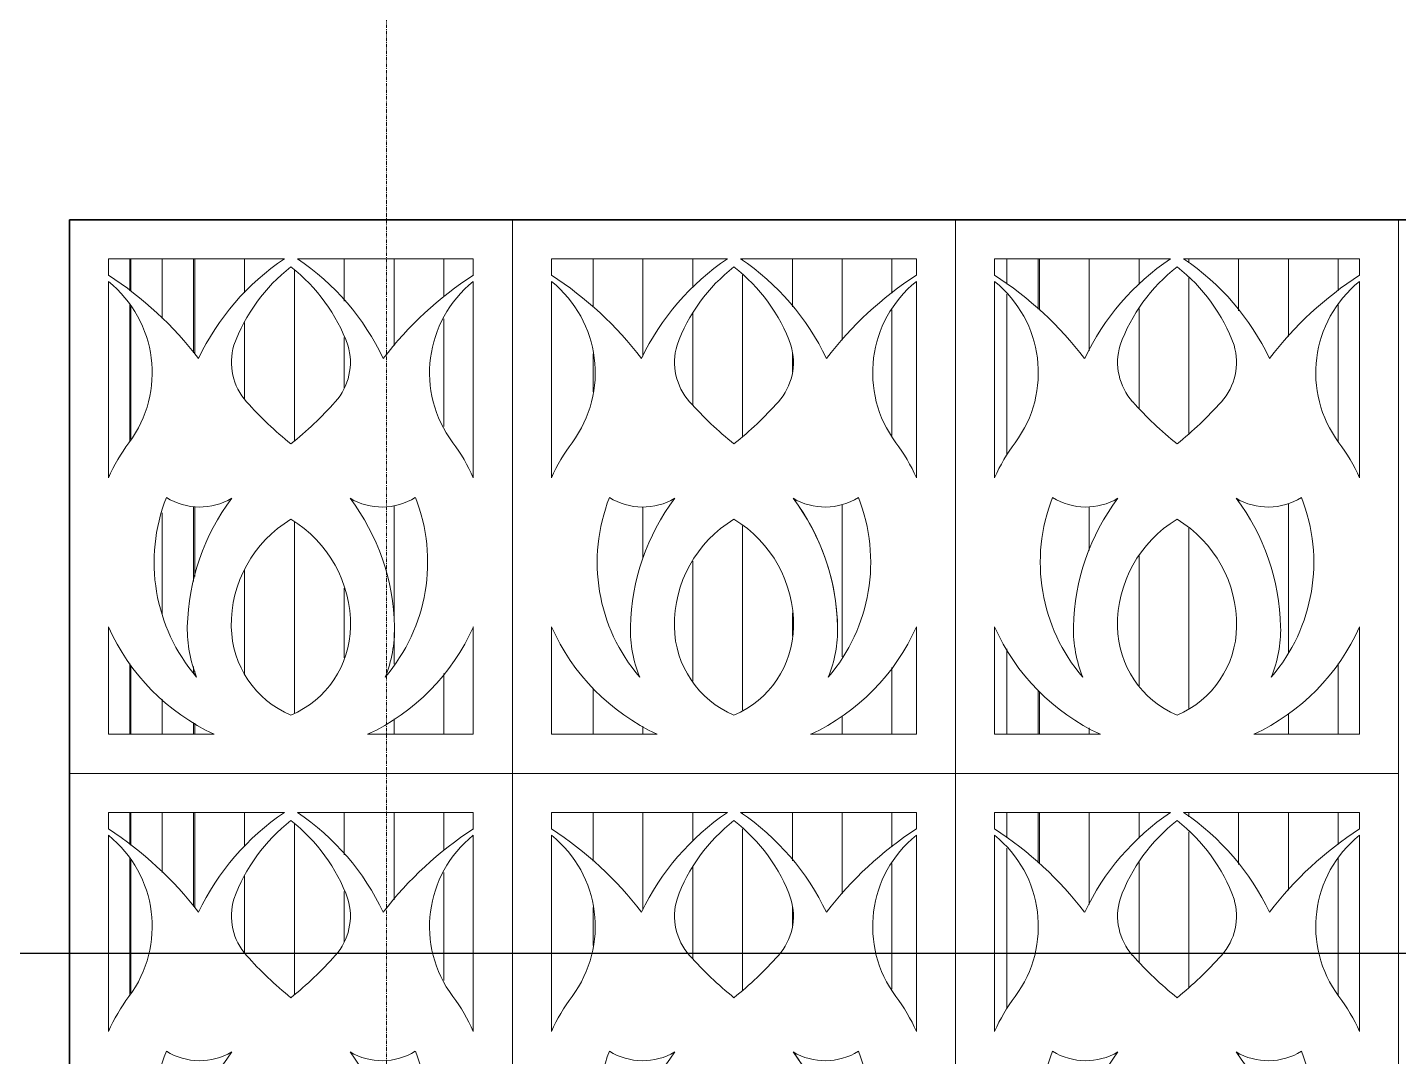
# Model space of a CAD drawing. Header units: millimetres. Extents: x -153298 to 620751, y -313239 to 250031.
# Drawn here: x 113819 to 115923, y -284081 to -282502 of the extents above; entities that cross this region are included whole.
import ezdxf

# ---------------------------------------------------------------- set-up
doc = ezdxf.new("R2010")
doc.units = ezdxf.units.MM
doc.linetypes.add('DPA_Grid _ Level 100', pattern=[10, 5.5, -1.6, 1.3, -1.6])
for name, color, linetype, lineweight in [('A-DETL', 7, 'Continuous', 70), ('A-GENM', 7, 'Continuous', 9), ('A-GLAZ-CURT', 7, 'Continuous', 9), ('A-ROOM-IDEN', 7, 'Continuous', 25), ('S-GRID', 7, 'Continuous', 0), ('WALL-E', 7, 'Continuous', 35)]:
    doc.layers.add(name, color=color, linetype=linetype, lineweight=lineweight)

# ---------------------------------------------------------------- blocks, each defined once
blk = doc.blocks.new('DPA_CP_Entrance Louver Grill Vertical Z - Louver Grill Vertical Z-V13-2120-01 ENTRANCE 1 SECTION A')
at = {"layer": 'A-GLAZ-CURT', "color": 7}
for p, q in [((-869274.8, 113590), (-869274.8, 113541)), ((-869274.8, 113541), (-869274.8, 113590)), ((-869274.8, 113590), (-869274.8, 113541)), ((-869274.8, 113541), (-869274.8, 113590)), ((-869272.8, 113590), (-869272.8, 113539.5)), ((-869272.8, 113590), (-869272.8, 113539.5)), ((-869224.8, 113498.1), (-869224.8, 113590)), ((-869224.8, 113498.1), (-869224.8, 113590)), ((-869224.8, 113590), (-869224.8, 113498.1)), ((-869224.8, 113590), (-869224.8, 113498.1)), ((-869274.8, 113520.4), (-869274.8, 113309.7)), ((-869274.8, 113309.7), (-869274.8, 113520.4)), ((-869274.8, 113520.4), (-869274.8, 113309.7)), ((-869274.8, 113309.7), (-869274.8, 113520.4)), ((-869272.8, 113516.9), (-869272.8, 113313.2)), ((-869272.8, 113516.9), (-869272.8, 113313.2)), ((-869224.8, 113044.9), (-869224.8, 113199.9)), ((-869224.8, 113044.9), (-869224.8, 113199.9)), ((-869224.8, 113199.9), (-869224.8, 113044.9)), ((-869224.8, 113199.9), (-869224.8, 113044.9)), ((-869274.8, 112968.7), (-869274.8, 112860)), ((-869274.8, 112860), (-869274.8, 112968.7)), ((-869274.8, 112968.7), (-869274.8, 112860)), ((-869274.8, 112860), (-869274.8, 112968.7)), ((-869272.8, 112966.3), (-869272.8, 112860)), ((-869272.8, 112966.3), (-869272.8, 112860)), ((-869224.8, 112860), (-869224.8, 112913.8)), ((-869224.8, 112860), (-869224.8, 112913.8)), ((-869224.8, 112913.8), (-869224.8, 112860)), ((-869224.8, 112913.8), (-869224.8, 112860)), ((-869274.8, 112740), (-869274.8, 112691)), ((-869274.8, 112691), (-869274.8, 112740)), ((-869274.8, 112740), (-869274.8, 112691)), ((-869274.8, 112691), (-869274.8, 112740)), ((-869272.8, 112740), (-869272.8, 112689.5)), ((-869272.8, 112740), (-869272.8, 112689.5)), ((-869224.8, 112648.1), (-869224.8, 112740)), ((-869224.8, 112648.1), (-869224.8, 112740)), ((-869224.8, 112740), (-869224.8, 112648.1)), ((-869224.8, 112740), (-869224.8, 112648.1)), ((-869274.8, 112670.4), (-869274.8, 112459.7)), ((-869274.8, 112459.7), (-869274.8, 112670.4)), ((-869274.8, 112670.4), (-869274.8, 112459.7)), ((-869274.8, 112459.7), (-869274.8, 112670.4)), ((-869272.8, 112666.9), (-869272.8, 112463.2)), ((-869272.8, 112666.9), (-869272.8, 112463.2))]:
    blk.add_line(p, q, dxfattribs=at)
blk = doc.blocks.new('DPA_CP_Entrance Louver Grill Vertical Z - Louver Grill Vertical Z-V14-2120-01 ENTRANCE 1 SECTION A')
at = {"layer": 'A-GLAZ-CURT', "color": 7}
for p, q in [((-869224.8, 113590), (-869224.8, 113498.1)), ((-869224.8, 113498.1), (-869224.8, 113590)), ((-869224.8, 113498.1), (-869224.8, 113590)), ((-869224.8, 113498.1), (-869224.8, 113590)), ((-869176.8, 113445.8), (-869176.8, 113590)), ((-869176.8, 113445.8), (-869176.8, 113590)), ((-869174.8, 113443.5), (-869174.8, 113590)), ((-869174.8, 113443.5), (-869174.8, 113590)), ((-869174.8, 113590), (-869174.8, 113443.5)), ((-869174.8, 113443.5), (-869174.8, 113590)), ((-867928.6, 113551.2), (-867928.6, 113590)), ((-867928.6, 113551.2), (-867928.6, 113590)), ((-867928.6, 113590), (-867928.6, 113551.2)), ((-867928.6, 113590), (-867928.6, 113551.2)), ((-867928.6, 113288.5), (-867928.6, 113535.4)), ((-867928.6, 113288.5), (-867928.6, 113535.4)), ((-867928.6, 113535.4), (-867928.6, 113288.5)), ((-867928.6, 113535.4), (-867928.6, 113288.5)), ((-869224.8, 113199.9), (-869224.8, 113044.9)), ((-869224.8, 113044.9), (-869224.8, 113199.9)), ((-869224.8, 113044.9), (-869224.8, 113199.9)), ((-869224.8, 113044.9), (-869224.8, 113199.9)), ((-869176.8, 113094.5), (-869176.8, 113209.5)), ((-869176.8, 113094.5), (-869176.8, 113209.5)), ((-869174.8, 113102.2), (-869174.8, 113209.5)), ((-869174.8, 113102.2), (-869174.8, 113209.5)), ((-869174.8, 113209.5), (-869174.8, 113102.2)), ((-869174.8, 113102.2), (-869174.8, 113209.5)), ((-867928.6, 112860), (-867928.6, 112991.2)), ((-867928.6, 112860), (-867928.6, 112991.2)), ((-867928.6, 112991.2), (-867928.6, 112860)), ((-867928.6, 112991.2), (-867928.6, 112860)), ((-869176.8, 112954.7), (-869176.8, 112964)), ((-869176.8, 112954.7), (-869176.8, 112964)), ((-869174.8, 112951.8), (-869174.8, 112957.1)), ((-869174.8, 112951.8), (-869174.8, 112957.1)), ((-869174.8, 112957.1), (-869174.8, 112951.8)), ((-869174.8, 112951.8), (-869174.8, 112957.1)), ((-869224.8, 112913.8), (-869224.8, 112860)), ((-869224.8, 112860), (-869224.8, 112913.8)), ((-869224.8, 112860), (-869224.8, 112913.8)), ((-869224.8, 112860), (-869224.8, 112913.8)), ((-869176.8, 112860), (-869176.8, 112878.3)), ((-869176.8, 112860), (-869176.8, 112878.3)), ((-869174.8, 112860), (-869174.8, 112877.2)), ((-869174.8, 112860), (-869174.8, 112877.2)), ((-869174.8, 112877.2), (-869174.8, 112860)), ((-869174.8, 112860), (-869174.8, 112877.2)), ((-869224.8, 112740), (-869224.8, 112648.1)), ((-869224.8, 112648.1), (-869224.8, 112740)), ((-869224.8, 112648.1), (-869224.8, 112740)), ((-869224.8, 112648.1), (-869224.8, 112740)), ((-869176.8, 112595.8), (-869176.8, 112740)), ((-869176.8, 112595.8), (-869176.8, 112740)), ((-869174.8, 112593.5), (-869174.8, 112740)), ((-869174.8, 112593.5), (-869174.8, 112740)), ((-869174.8, 112740), (-869174.8, 112593.5)), ((-869174.8, 112593.5), (-869174.8, 112740)), ((-867928.6, 112701.2), (-867928.6, 112740)), ((-867928.6, 112701.2), (-867928.6, 112740)), ((-867928.6, 112740), (-867928.6, 112701.2)), ((-867928.6, 112740), (-867928.6, 112701.2)), ((-867928.6, 112438.5), (-867928.6, 112685.4)), ((-867928.6, 112438.5), (-867928.6, 112685.4)), ((-867928.6, 112685.4), (-867928.6, 112438.5)), ((-867928.6, 112685.4), (-867928.6, 112438.5))]:
    blk.add_line(p, q, dxfattribs=at)
blk = doc.blocks.new('DPA_CP_Entrance Louver Grill Vertical Z - Louver Grill Vertical Z-V15-2120-01 ENTRANCE 1 SECTION A')
at = {"layer": 'A-GLAZ-CURT', "color": 7}
for p, q in [((-867928.6, 113590), (-867928.6, 113551.2)), ((-867928.6, 113551.2), (-867928.6, 113590)), ((-867928.6, 113551.2), (-867928.6, 113590)), ((-867928.6, 113551.2), (-867928.6, 113590)), ((-867880.6, 113512.8), (-867880.6, 113590)), ((-867880.6, 113512.8), (-867880.6, 113590)), ((-867878.6, 113510.9), (-867878.6, 113590)), ((-867878.6, 113510.9), (-867878.6, 113590)), ((-867878.6, 113590), (-867878.6, 113510.9)), ((-867878.6, 113510.9), (-867878.6, 113590)), ((-867928.6, 113535.4), (-867928.6, 113288.5)), ((-867928.6, 113288.5), (-867928.6, 113535.4)), ((-867928.6, 113288.5), (-867928.6, 113535.4)), ((-867928.6, 113288.5), (-867928.6, 113535.4)), ((-867928.6, 112991.2), (-867928.6, 112860)), ((-867928.6, 112860), (-867928.6, 112991.2)), ((-867928.6, 112860), (-867928.6, 112991.2)), ((-867928.6, 112860), (-867928.6, 112991.2)), ((-867880.6, 112860), (-867880.6, 112927.3)), ((-867880.6, 112860), (-867880.6, 112927.3)), ((-867878.6, 112860), (-867878.6, 112925.6)), ((-867878.6, 112860), (-867878.6, 112925.6)), ((-867878.6, 112925.6), (-867878.6, 112860)), ((-867878.6, 112860), (-867878.6, 112925.6)), ((-867928.6, 112740), (-867928.6, 112701.2)), ((-867928.6, 112701.2), (-867928.6, 112740)), ((-867928.6, 112701.2), (-867928.6, 112740)), ((-867928.6, 112701.2), (-867928.6, 112740)), ((-867880.6, 112662.8), (-867880.6, 112740)), ((-867880.6, 112662.8), (-867880.6, 112740)), ((-867878.6, 112660.9), (-867878.6, 112740)), ((-867878.6, 112660.9), (-867878.6, 112740)), ((-867878.6, 112740), (-867878.6, 112660.9)), ((-867878.6, 112660.9), (-867878.6, 112740)), ((-867928.6, 112685.4), (-867928.6, 112438.5)), ((-867928.6, 112438.5), (-867928.6, 112685.4)), ((-867928.6, 112438.5), (-867928.6, 112685.4)), ((-867928.6, 112438.5), (-867928.6, 112685.4))]:
    blk.add_line(p, q, dxfattribs=at)
blk = doc.blocks.new('GM_Louver Grill Vertical Z - Z Profile-V123-2120-01 ENTRANCE 1 SECTION A')
at = {"layer": 'A-GENM', "color": 7}
for p, q in [((-868105, 113537.3), (-868105, 113590)), ((-868105, 113318.6), (-868105, 113511.5)), ((-868105, 112860), (-868105, 112962.6)), ((-868105, 112687.3), (-868105, 112740)), ((-868105, 112468.6), (-868105, 112661.5))]:
    blk.add_line(p, q, dxfattribs=at)
blk = doc.blocks.new('GM_Louver Grill Vertical Z - Z Profile-V124-2120-01 ENTRANCE 1 SECTION A')
at = {"layer": 'A-GENM', "color": 7}
for p, q in [((-868181.4, 113465.1), (-868181.4, 113590)), ((-868181.4, 112978.9), (-868181.4, 113212.9)), ((-868181.4, 112860), (-868181.4, 112887.9)), ((-868181.4, 112615.1), (-868181.4, 112740))]:
    blk.add_line(p, q, dxfattribs=at)
blk = doc.blocks.new('GM_Louver Grill Vertical Z - Z Profile-V125-2120-01 ENTRANCE 1 SECTION A')
at = {"layer": 'A-GENM', "color": 7}
for p, q in [((-868257.8, 113516), (-868257.8, 113590)), ((-868257.8, 113416.6), (-868257.8, 113444)), ((-868257.8, 113010.7), (-868257.8, 113046.7)), ((-868257.8, 112666), (-868257.8, 112740)), ((-868257.8, 112566.6), (-868257.8, 112594))]:
    blk.add_line(p, q, dxfattribs=at)
blk = doc.blocks.new('GM_Louver Grill Vertical Z - Z Profile-V126-2120-01 ENTRANCE 1 SECTION A')
at = {"layer": 'A-GENM', "color": 7}
for p, q in [((-868334.2, 113587.4), (-868334.2, 113590)), ((-868334.2, 113317.2), (-868334.2, 113565.1)), ((-868334.2, 112896.9), (-868334.2, 113180.1)), ((-868334.2, 112737.4), (-868334.2, 112740)), ((-868334.2, 112467.2), (-868334.2, 112715.1))]:
    blk.add_line(p, q, dxfattribs=at)
blk = doc.blocks.new('GM_Louver Grill Vertical Z - Z Profile-V127-2120-01 ENTRANCE 1 SECTION A')
at = {"layer": 'A-GENM', "color": 7}
for p, q in [((-868410.6, 113546.6), (-868410.6, 113590)), ((-868410.6, 113365.5), (-868410.6, 113506.4)), ((-868410.6, 112941.6), (-868410.6, 113125.8)), ((-868410.6, 112696.6), (-868410.6, 112740)), ((-868410.6, 112515.5), (-868410.6, 112656.4))]:
    blk.add_line(p, q, dxfattribs=at)
blk = doc.blocks.new('GM_Louver Grill Vertical Z - Z Profile-V128-2120-01 ENTRANCE 1 SECTION A')
at = {"layer": 'A-GENM', "color": 7}
for p, q in [((-868487.1, 113440.5), (-868487.1, 113590)), ((-868487.1, 113130.7), (-868487.1, 113209.4)), ((-868487.1, 112860), (-868487.1, 112872.7)), ((-868487.1, 112590.5), (-868487.1, 112740))]:
    blk.add_line(p, q, dxfattribs=at)
blk = doc.blocks.new('GM_Louver Grill Vertical Z - Z Profile-V129-2120-01 ENTRANCE 1 SECTION A')
at = {"layer": 'A-GENM', "color": 7}
for p, q in [((-868563.5, 113515.5), (-868563.5, 113590)), ((-868563.5, 113385.6), (-868563.5, 113444.3)), ((-868563.5, 112860), (-868563.5, 112930.6)), ((-868563.5, 112665.5), (-868563.5, 112740)), ((-868563.5, 112535.6), (-868563.5, 112594.3))]:
    blk.add_line(p, q, dxfattribs=at)
blk = doc.blocks.new('GM_Louver Grill Vertical Z - Z Profile-V130-2120-01 ENTRANCE 1 SECTION A')
at = {"layer": 'A-GENM', "color": 7}
for p, q in [((-868792.7, 113531.6), (-868792.7, 113590)), ((-868792.7, 113332.3), (-868792.7, 113497.7)), ((-868792.7, 112860), (-868792.7, 112953.2)), ((-868792.7, 112681.6), (-868792.7, 112740)), ((-868792.7, 112482.3), (-868792.7, 112647.7))]:
    blk.add_line(p, q, dxfattribs=at)
blk = doc.blocks.new('GM_Louver Grill Vertical Z - Z Profile-V131-2120-01 ENTRANCE 1 SECTION A')
at = {"layer": 'A-GENM', "color": 7}
for p, q in [((-868869.1, 113456.1), (-868869.1, 113590)), ((-868869.1, 113032.2), (-868869.1, 113211.1)), ((-868869.1, 112967.6), (-868869.1, 113016.2)), ((-868869.1, 112860), (-868869.1, 112883.5)), ((-868869.1, 112606.1), (-868869.1, 112740))]:
    blk.add_line(p, q, dxfattribs=at)
blk = doc.blocks.new('GM_Louver Grill Vertical Z - Z Profile-V132-2120-01 ENTRANCE 1 SECTION A')
at = {"layer": 'A-GENM', "color": 7}
for p, q in [((-868945.5, 113525), (-868945.5, 113590)), ((-868945.5, 113391.3), (-868945.5, 113468.9)), ((-868945.5, 112977.4), (-868945.5, 113084.5)), ((-868945.5, 112675), (-868945.5, 112740)), ((-868945.5, 112541.3), (-868945.5, 112618.9))]:
    blk.add_line(p, q, dxfattribs=at)
blk = doc.blocks.new('GM_Louver Grill Vertical Z - Z Profile-V133-2120-01 ENTRANCE 1 SECTION A')
at = {"layer": 'A-GENM', "color": 7}
for p, q in [((-869021.9, 113310.4), (-869021.9, 113572.3)), ((-869021.9, 112892.5), (-869021.9, 113185.9)), ((-869021.9, 112460.4), (-869021.9, 112722.3))]:
    blk.add_line(p, q, dxfattribs=at)
blk = doc.blocks.new('GM_Louver Grill Vertical Z - Z Profile-V134-2120-01 ENTRANCE 1 SECTION A')
at = {"layer": 'A-GENM', "color": 7}
for p, q in [((-869098.4, 113537.6), (-869098.4, 113590)), ((-869098.4, 113374.7), (-869098.4, 113492)), ((-869098.4, 112953.1), (-869098.4, 113111.9)), ((-869098.4, 112687.6), (-869098.4, 112740)), ((-869098.4, 112524.7), (-869098.4, 112642))]:
    blk.add_line(p, q, dxfattribs=at)
blk = doc.blocks.new('GM_Louver Grill Vertical Z - Z Profile-V135-2120-01 ENTRANCE 1 SECTION A')
at = {"layer": 'A-GENM', "color": 7}
for p, q in [((-869174.8, 113443.5), (-869174.8, 113590)), ((-869174.8, 113102.2), (-869174.8, 113209.5)), ((-869174.8, 112951.8), (-869174.8, 112957.1)), ((-869174.8, 112860), (-869174.8, 112877.2)), ((-869174.8, 112593.5), (-869174.8, 112740))]:
    blk.add_line(p, q, dxfattribs=at)
blk = doc.blocks.new('GM_Louver Grill Vertical Z - Z Profile-V143-2120-01 ENTRANCE 1 SECTION A')
at = {"layer": 'A-GENM', "color": 7}
for p, q in [((-867420.1, 113540.9), (-867420.1, 113590)), ((-867420.1, 113309.9), (-867420.1, 113520.2)), ((-867420.1, 112860), (-867420.1, 112968.5)), ((-867420.1, 112690.9), (-867420.1, 112740)), ((-867420.1, 112459.9), (-867420.1, 112670.2))]:
    blk.add_line(p, q, dxfattribs=at)
blk = doc.blocks.new('GM_Louver Grill Vertical Z - Z Profile-V144-2120-01 ENTRANCE 1 SECTION A')
at = {"layer": 'A-GENM', "color": 7}
for p, q in [((-867496.5, 113470.7), (-867496.5, 113590)), ((-867496.5, 112986.1), (-867496.5, 113214)), ((-867496.5, 112860), (-867496.5, 112891.3)), ((-867496.5, 112620.7), (-867496.5, 112740))]:
    blk.add_line(p, q, dxfattribs=at)
blk = doc.blocks.new('GM_Louver Grill Vertical Z - Z Profile-V145-2120-01 ENTRANCE 1 SECTION A')
at = {"layer": 'A-GENM', "color": 7}
for p, q in [((-867572.9, 113510.3), (-867572.9, 113590)), ((-867572.9, 113216.5), (-867572.9, 113220.6)), ((-867572.9, 112660.3), (-867572.9, 112740)), ((-867572.9, 112366.5), (-867572.9, 112370.6))]:
    blk.add_line(p, q, dxfattribs=at)
blk = doc.blocks.new('GM_Louver Grill Vertical Z - Z Profile-V146-2120-01 ENTRANCE 1 SECTION A')
at = {"layer": 'A-GENM', "color": 7}
for p, q in [((-867649.3, 113583.5), (-867649.3, 113590)), ((-867649.3, 113321.5), (-867649.3, 113560.5)), ((-867649.3, 112899.6), (-867649.3, 113176.4)), ((-867649.3, 112733.5), (-867649.3, 112740)), ((-867649.3, 112471.5), (-867649.3, 112710.5))]:
    blk.add_line(p, q, dxfattribs=at)
blk = doc.blocks.new('GM_Louver Grill Vertical Z - Z Profile-V147-2120-01 ENTRANCE 1 SECTION A')
at = {"layer": 'A-GENM', "color": 7}
for p, q in [((-867725.7, 113550.7), (-867725.7, 113590)), ((-867725.7, 113360.5), (-867725.7, 113513.1)), ((-867725.7, 112934.4), (-867725.7, 113134.7)), ((-867725.7, 112700.7), (-867725.7, 112740)), ((-867725.7, 112510.5), (-867725.7, 112663.1))]:
    blk.add_line(p, q, dxfattribs=at)
blk = doc.blocks.new('GM_Louver Grill Vertical Z - Z Profile-V148-2120-01 ENTRANCE 1 SECTION A')
at = {"layer": 'A-GENM', "color": 7}
for p, q in [((-867802.2, 113448.8), (-867802.2, 113590)), ((-867802.2, 113141.9), (-867802.2, 113209.4)), ((-867802.2, 112860), (-867802.2, 112869.9)), ((-867802.2, 112598.8), (-867802.2, 112740))]:
    blk.add_line(p, q, dxfattribs=at)
blk = doc.blocks.new('GM_Louver Grill Vertical Z - Z Profile-V150-2120-01 ENTRANCE 1 SECTION A')
at = {"layer": 'A-GENM', "color": 7}
for p, q in [((-867878.6, 113510.9), (-867878.6, 113590)), ((-867878.6, 112860), (-867878.6, 112925.6)), ((-867878.6, 112660.9), (-867878.6, 112740))]:
    blk.add_line(p, q, dxfattribs=at)
blk = doc.blocks.new('CP_Facade_FeaturePanel - FeaturePanel-V156-2120-01 ENTRANCE 1 SECTION A')
at = {"layer": 'A-GLAZ-CURT', "color": 7}
for p, q in [((-878647.4, 111950), (-879327.4, 111950)), ((-879327.4, 111950), (-879327.4, 111100)), ((-879327.4, 111100), (-879327.4, 111950)), ((-879327.4, 111950), (-878647.4, 111950)), ((-878647.4, 111100), (-878647.4, 111950)), ((-878647.4, 111950), (-878647.4, 111100)), ((-879267.4, 111865), (-879267.4, 111890)), ((-879267.4, 111890), (-878997.4, 111890)), ((-878997.4, 111890), (-879267.4, 111890)), ((-879267.4, 111890), (-879267.4, 111865)), ((-878977.4, 111890), (-878707.4, 111890)), ((-878707.4, 111890), (-878977.4, 111890)), ((-878707.4, 111890), (-878707.4, 111865)), ((-878707.4, 111865), (-878707.4, 111890)), ((-879267.4, 111553.8), (-879267.4, 111855)), ((-879267.4, 111855), (-879267.4, 111553.8)), ((-878707.4, 111855), (-878707.4, 111553.8)), ((-878707.4, 111553.8), (-878707.4, 111855)), ((-879267.4, 111160), (-879267.4, 111325)), ((-879267.4, 111325), (-879267.4, 111160)), ((-878707.4, 111325), (-878707.4, 111160)), ((-878707.4, 111160), (-878707.4, 111325)), ((-879105.1, 111160), (-879267.4, 111160)), ((-879267.4, 111160), (-879105.1, 111160)), ((-878707.4, 111160), (-878869.7, 111160)), ((-878869.7, 111160), (-878707.4, 111160)), ((-879327.4, 111100), (-878647.4, 111100)), ((-878647.4, 111100), (-879327.4, 111100))]:
    blk.add_line(p, q, dxfattribs=at)
for centre, radius, start, end in [((-878783.1, 111572.3), 383.2, 123.9981, 154.5541), ((-878783.1, 111572.3), 383.2, 123.9981, 154.5541), ((-879191.6, 111572.3), 383.2, 25.4459, 56.0019), ((-879191.6, 111572.3), 383.2, 25.4459, 56.0019), ((-878824.6, 111667.3), 265.8, 127.7601, 160.2399), ((-878824.6, 111667.3), 265.8, 127.7601, 160.2399), ((-879150.1, 111667.3), 265.8, 19.7601, 52.2399), ((-879150.1, 111667.3), 265.8, 19.7601, 52.2399), ((-879574.1, 111395.2), 561, 37.5261, 56.8621), ((-879574.1, 111395.2), 561, 37.5261, 56.8621), ((-879380, 111715), 179.7, 323.3195, 51.1914), ((-879380, 111715), 179.7, 323.3195, 51.1914), ((-878400.7, 111395.2), 561, 123.1379, 142.4739), ((-878400.7, 111395.2), 561, 123.1379, 142.4739), ((-878594.8, 111715), 179.7, 128.8086, 216.6805), ((-878594.8, 111715), 179.7, 128.8086, 216.6805), ((-878987.9, 111731), 90.7, 163.2297, 221.8239), ((-878987.9, 111731), 90.7, 163.2297, 221.8239), ((-878986.8, 111731), 90.7, 318.1761, 16.7703), ((-878986.8, 111731), 90.7, 318.1761, 16.7703), ((-878617.3, 112062.6), 588, 221.8239, 230.9994), ((-878617.3, 112062.6), 588, 221.8239, 230.9994), ((-879357.4, 112062.6), 588, 309.0006, 318.1761), ((-879357.4, 112062.6), 588, 309.0006, 318.1761), ((-879010, 111439.4), 281.7, 143.3195, 156.0312), ((-879010, 111439.4), 281.7, 143.3195, 156.0312), ((-878964.8, 111439.4), 281.7, 23.9688, 36.6805), ((-878964.8, 111439.4), 281.7, 23.9688, 36.6805), ((-878926.2, 111424.1), 271.1, 158.5051, 220.5829), ((-878926.2, 111424.1), 271.1, 158.5051, 220.5829), ((-879127.4, 111605.7), 96.8, 238.2187, 300.5888), ((-879127.4, 111605.7), 96.8, 238.2187, 300.5888), ((-878806.9, 111318.1), 339.5, 143.0177, 178.8347), ((-878806.9, 111318.1), 339.5, 143.0177, 178.8347), ((-878847.4, 111605.7), 96.8, 239.4112, 301.7813), ((-878847.4, 111605.7), 96.8, 239.4112, 301.7813), ((-879167.8, 111318.1), 339.5, 1.1653, 36.9823), ((-879167.8, 111318.1), 339.5, 1.1653, 36.9823), ((-879048.6, 111424.1), 271.1, 319.4171, 21.4949), ((-879048.6, 111424.1), 271.1, 319.4171, 21.4949), ((-878890.1, 111328.2), 188.8, 121.0217, 180.9783), ((-878890.1, 111328.2), 188.8, 121.0217, 180.9783), ((-879084.7, 111328.2), 188.8, 359.0217, 58.9783), ((-879084.7, 111328.2), 188.8, 359.0217, 58.9783), ((-878966.2, 111458.9), 329.6, 203.9688, 245.0817), ((-878966.2, 111458.9), 329.6, 203.9688, 245.0817), ((-878952.1, 111321), 194.3, 178.8347, 202.1764), ((-878952.1, 111321), 194.3, 178.8347, 202.1764), ((-878928.8, 111327.6), 150.1, 180.9783, 247.0217), ((-878928.8, 111327.6), 150.1, 180.9783, 247.0217), ((-879046, 111327.6), 150.1, 292.9783, 359.0217), ((-879046, 111327.6), 150.1, 292.9783, 359.0217), ((-879008.5, 111458.9), 329.6, 294.9183, 336.0312), ((-879008.5, 111458.9), 329.6, 294.9183, 336.0312), ((-879022.6, 111321), 194.3, 337.8236, 1.1653), ((-879022.6, 111321), 194.3, 337.8236, 1.1653)]:
    blk.add_arc(centre, radius, start, end, dxfattribs=at)
blk = doc.blocks.new('CP_Facade_FeaturePanel - FeaturePanel-V173-2120-01 ENTRANCE 1 SECTION A')
at = {"layer": 'A-GLAZ-CURT', "color": 7}
for p, q in [((-868007.4, 111950), (-868687.4, 111950)), ((-868687.4, 111950), (-868687.4, 111100)), ((-868687.4, 111100), (-868687.4, 111950)), ((-868687.4, 111950), (-868007.4, 111950)), ((-868007.4, 111100), (-868007.4, 111950)), ((-868007.4, 111950), (-868007.4, 111100)), ((-868627.4, 111865), (-868627.4, 111890)), ((-868627.4, 111890), (-868357.4, 111890)), ((-868357.4, 111890), (-868627.4, 111890)), ((-868627.4, 111890), (-868627.4, 111865)), ((-868337.4, 111890), (-868067.4, 111890)), ((-868067.4, 111890), (-868337.4, 111890)), ((-868067.4, 111890), (-868067.4, 111865)), ((-868067.4, 111865), (-868067.4, 111890)), ((-868627.4, 111553.8), (-868627.4, 111855)), ((-868627.4, 111855), (-868627.4, 111553.8)), ((-868067.4, 111855), (-868067.4, 111553.8)), ((-868067.4, 111553.8), (-868067.4, 111855)), ((-868627.4, 111160), (-868627.4, 111325)), ((-868627.4, 111325), (-868627.4, 111160)), ((-868067.4, 111325), (-868067.4, 111160)), ((-868067.4, 111160), (-868067.4, 111325)), ((-868465.1, 111160), (-868627.4, 111160)), ((-868627.4, 111160), (-868465.1, 111160)), ((-868067.4, 111160), (-868229.7, 111160)), ((-868229.7, 111160), (-868067.4, 111160)), ((-868687.4, 111100), (-868007.4, 111100)), ((-868007.4, 111100), (-868687.4, 111100))]:
    blk.add_line(p, q, dxfattribs=at)
for centre, radius, start, end in [((-868143.1, 111572.3), 383.2, 123.9981, 154.5541), ((-868143.1, 111572.3), 383.2, 123.9981, 154.5541), ((-868551.6, 111572.3), 383.2, 25.4459, 56.0019), ((-868551.6, 111572.3), 383.2, 25.4459, 56.0019), ((-868184.6, 111667.3), 265.8, 127.7601, 160.2399), ((-868184.6, 111667.3), 265.8, 127.7601, 160.2399), ((-868510.1, 111667.3), 265.8, 19.7601, 52.2399), ((-868510.1, 111667.3), 265.8, 19.7601, 52.2399), ((-868934.1, 111395.2), 561, 37.5261, 56.8621), ((-868934.1, 111395.2), 561, 37.5261, 56.8621), ((-868740, 111715), 179.7, 323.3195, 51.1914), ((-868740, 111715), 179.7, 323.3195, 51.1914), ((-867760.7, 111395.2), 561, 123.1379, 142.4739), ((-867760.7, 111395.2), 561, 123.1379, 142.4739), ((-867954.8, 111715), 179.7, 128.8086, 216.6805), ((-867954.8, 111715), 179.7, 128.8086, 216.6805), ((-868347.9, 111731), 90.7, 163.2297, 221.8239), ((-868347.9, 111731), 90.7, 163.2297, 221.8239), ((-868346.8, 111731), 90.7, 318.1761, 16.7703), ((-868346.8, 111731), 90.7, 318.1761, 16.7703), ((-867977.3, 112062.6), 588, 221.8239, 230.9994), ((-867977.3, 112062.6), 588, 221.8239, 230.9994), ((-868717.4, 112062.6), 588, 309.0006, 318.1761), ((-868717.4, 112062.6), 588, 309.0006, 318.1761), ((-868370, 111439.4), 281.7, 143.3195, 156.0312), ((-868370, 111439.4), 281.7, 143.3195, 156.0312), ((-868324.8, 111439.4), 281.7, 23.9688, 36.6805), ((-868324.8, 111439.4), 281.7, 23.9688, 36.6805), ((-868286.2, 111424.1), 271.1, 158.5051, 220.5829), ((-868286.2, 111424.1), 271.1, 158.5051, 220.5829), ((-868487.4, 111605.7), 96.8, 238.2187, 300.5888), ((-868487.4, 111605.7), 96.8, 238.2187, 300.5888), ((-868166.9, 111318.1), 339.5, 143.0177, 178.8347), ((-868166.9, 111318.1), 339.5, 143.0177, 178.8347), ((-868207.4, 111605.7), 96.8, 239.4112, 301.7813), ((-868207.4, 111605.7), 96.8, 239.4112, 301.7813), ((-868527.8, 111318.1), 339.5, 1.1653, 36.9823), ((-868527.8, 111318.1), 339.5, 28.028, 36.9823), ((-868408.6, 111424.1), 271.1, 319.4171, 21.4949), ((-868408.6, 111424.1), 271.1, 319.4171, 21.4949), ((-868250.1, 111328.2), 188.8, 121.0217, 180.9783), ((-868250.1, 111328.2), 188.8, 121.0217, 180.9783), ((-868444.7, 111328.2), 188.8, 359.0217, 58.9783), ((-868444.7, 111328.2), 188.8, 359.0217, 58.9783), ((-868527.8, 111318.1), 339.5, 1.1653, 28.0032), ((-868326.2, 111458.9), 329.6, 203.9688, 245.0817), ((-868326.2, 111458.9), 329.6, 203.9688, 245.0817), ((-868312.1, 111321), 194.3, 178.8347, 202.1764), ((-868312.1, 111321), 194.3, 178.8347, 202.1764), ((-868288.8, 111327.6), 150.1, 180.9783, 247.0217), ((-868288.8, 111327.6), 150.1, 180.9783, 247.0217), ((-868406, 111327.6), 150.1, 292.9783, 359.0217), ((-868406, 111327.6), 150.1, 292.9783, 359.0217), ((-868368.5, 111458.9), 329.6, 294.9183, 336.0312), ((-868368.5, 111458.9), 329.6, 294.9183, 336.0312), ((-868382.6, 111321), 194.3, 337.8236, 1.1653), ((-868382.6, 111321), 194.3, 337.8236, 1.1653)]:
    blk.add_arc(centre, radius, start, end, dxfattribs=at)

msp = doc.modelspace()

# ---------------------------------------------------------------- linework, layer by layer
at = {"layer": 'A-DETL', "color": 7, "lineweight": 9}
for p, q in [((113882.88, -286196.753), (113882.88, -282796.753)), ((113882.88, -282796.753), (116617.88, -282796.753))]:
    msp.add_line(p, q, dxfattribs=at)
at = {"layer": 'A-ROOM-IDEN', "color": 7}
msp.add_line((112797.9504, -283922.7219), (117858.0847, -283922.7219), dxfattribs=at)
at = {"layer": 'S-GRID', "color": 7, "linetype": 'DPA_Grid _ Level 100'}
msp.add_line((114369.7412, -309692.5036), (114369.7412, -276432.3847), dxfattribs=at)
at = {"layer": 'WALL-E', "color": 7}
for p, q in [((116602.88, -282796.753), (113882.88, -282796.753)), ((113882.88, -282796.753), (113882.88, -285496.753)), ((113882.88, -286196.753), (113882.88, -282796.753)), ((113882.88, -282796.753), (116602.88, -282796.753))]:
    msp.add_line(p, q, dxfattribs=at)

# ---------------------------------------------------------------- block references
at = {"layer": 'A-GENM', "color": 7}
for name in ['GM_Louver Grill Vertical Z - Z Profile-V135-2120-01 ENTRANCE 1 SECTION A', 'GM_Louver Grill Vertical Z - Z Profile-V134-2120-01 ENTRANCE 1 SECTION A', 'GM_Louver Grill Vertical Z - Z Profile-V133-2120-01 ENTRANCE 1 SECTION A', 'GM_Louver Grill Vertical Z - Z Profile-V132-2120-01 ENTRANCE 1 SECTION A', 'GM_Louver Grill Vertical Z - Z Profile-V131-2120-01 ENTRANCE 1 SECTION A', 'GM_Louver Grill Vertical Z - Z Profile-V130-2120-01 ENTRANCE 1 SECTION A', 'GM_Louver Grill Vertical Z - Z Profile-V129-2120-01 ENTRANCE 1 SECTION A', 'GM_Louver Grill Vertical Z - Z Profile-V128-2120-01 ENTRANCE 1 SECTION A', 'GM_Louver Grill Vertical Z - Z Profile-V127-2120-01 ENTRANCE 1 SECTION A', 'GM_Louver Grill Vertical Z - Z Profile-V126-2120-01 ENTRANCE 1 SECTION A', 'GM_Louver Grill Vertical Z - Z Profile-V125-2120-01 ENTRANCE 1 SECTION A', 'GM_Louver Grill Vertical Z - Z Profile-V124-2120-01 ENTRANCE 1 SECTION A', 'GM_Louver Grill Vertical Z - Z Profile-V123-2120-01 ENTRANCE 1 SECTION A', 'GM_Louver Grill Vertical Z - Z Profile-V150-2120-01 ENTRANCE 1 SECTION A', 'GM_Louver Grill Vertical Z - Z Profile-V148-2120-01 ENTRANCE 1 SECTION A', 'GM_Louver Grill Vertical Z - Z Profile-V147-2120-01 ENTRANCE 1 SECTION A', 'GM_Louver Grill Vertical Z - Z Profile-V146-2120-01 ENTRANCE 1 SECTION A', 'GM_Louver Grill Vertical Z - Z Profile-V145-2120-01 ENTRANCE 1 SECTION A', 'GM_Louver Grill Vertical Z - Z Profile-V144-2120-01 ENTRANCE 1 SECTION A', 'GM_Louver Grill Vertical Z - Z Profile-V143-2120-01 ENTRANCE 1 SECTION A']:
    msp.add_blockref(name, (983250.2539, -396446.753), dxfattribs=at)
at = {"layer": 'A-GLAZ-CURT', "color": 7}
for name, p in [('DPA_CP_Entrance Louver Grill Vertical Z - Louver Grill Vertical Z-V13-2120-01 ENTRANCE 1 SECTION A', (983250.2539, -396446.753)), ('DPA_CP_Entrance Louver Grill Vertical Z - Louver Grill Vertical Z-V14-2120-01 ENTRANCE 1 SECTION A', (983250.2539, -396446.753)), ('DPA_CP_Entrance Louver Grill Vertical Z - Louver Grill Vertical Z-V15-2120-01 ENTRANCE 1 SECTION A', (983250.2539, -396446.753)), ('CP_Facade_FeaturePanel - FeaturePanel-V156-2120-01 ENTRANCE 1 SECTION A', (993210.2539, -394746.753)), ('CP_Facade_FeaturePanel - FeaturePanel-V173-2120-01 ENTRANCE 1 SECTION A', (983250.2539, -394746.753)), ('CP_Facade_FeaturePanel - FeaturePanel-V156-2120-01 ENTRANCE 1 SECTION A', (994570.2539, -394746.753)), ('CP_Facade_FeaturePanel - FeaturePanel-V156-2120-01 ENTRANCE 1 SECTION A', (993210.2539, -395596.753)), ('CP_Facade_FeaturePanel - FeaturePanel-V173-2120-01 ENTRANCE 1 SECTION A', (983250.2539, -395596.753)), ('CP_Facade_FeaturePanel - FeaturePanel-V156-2120-01 ENTRANCE 1 SECTION A', (994570.2539, -395596.753))]:
    msp.add_blockref(name, p, dxfattribs=at)

doc.saveas('drawing.dxf')
